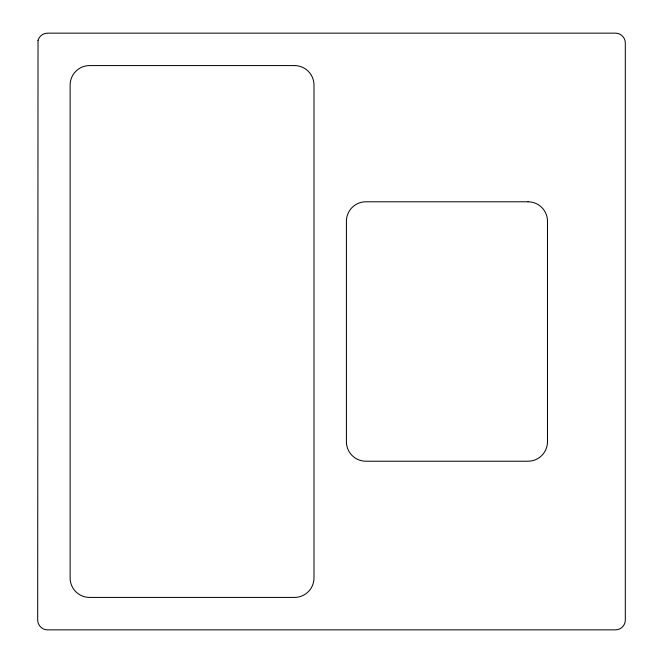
<?xml version="1.0" encoding="UTF-8"?>
<svg xmlns="http://www.w3.org/2000/svg" width="663" height="663" viewBox="0 0 663 663"><rect width="100%" height="100%" fill="white"/><g stroke="black" fill="none" stroke-linecap="round" stroke-linejoin="round"><path stroke-width="0.99" d="M38.023 40.36L37.692 620.12C37.658 625.325 42.208 629.883 47.421 629.85L615.579 629.85C620.792 629.883 625.342 625.325 625.308 620.12L625.308 42.88C625.342 37.675 620.792 33.117 615.579 33.15L47.421 33.15C43.12 33.175 39.158 36.216 38.023 40.36M294.529 65.579L89.58 65.579A19.459 19.459 0 0 0 70.121 85.038L70.121 577.962A19.459 19.459 0 0 0 89.58 597.421L294.529 597.421A19.459 19.459 0 0 0 313.989 577.962L313.989 85.038A19.459 19.459 0 0 0 294.529 65.579M528.021 201.784L365.877 201.784A19.459 19.459 0 0 0 346.418 221.243L346.418 441.757A19.459 19.459 0 0 0 365.877 461.216L528.021 461.216A19.459 19.459 0 0 0 547.481 441.757L547.481 221.243A19.459 19.459 0 0 0 528.021 201.784"/></g></svg>
